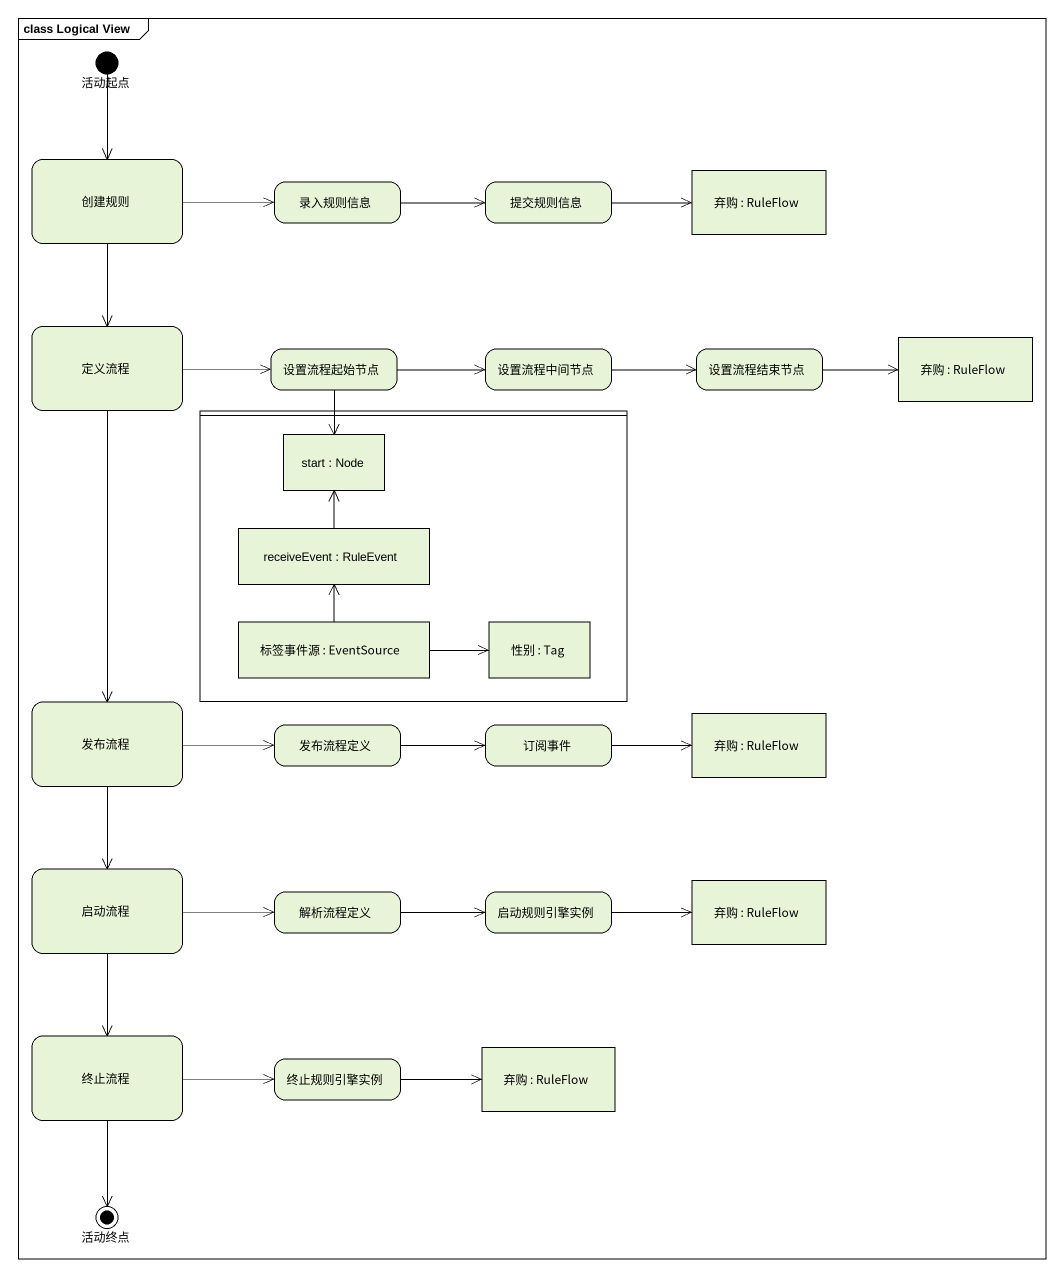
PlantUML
@startuml
mainframe class Logical View
hide empty description
state 活动起点 <<start>>
state 创建规则
state 录入规则信息
state 提交规则信息
state "弃购 : RuleFlow" as 弃购_RuleFlow <<object>>
state 定义流程
state 设置流程起始节点
state 设置流程中间节点
state 设置流程结束节点
state "弃购 : RuleFlow" as 弃购_RuleFlow_2 <<object>>
state " " as lane1 <<partition>> {
  state "start : Node" as start_Node <<object>>
  state "receiveEvent : RuleEvent" as receiveEvent_RuleEvent <<object>>
  state "标签事件源 : EventSource" as 标签事件源_EventSource <<object>>
  state "性别 : Tag" as 性别_Tag <<object>>
}
state 发布流程
state "弃购 : RuleFlow" as 弃购_RuleFlow_3 <<object>>
state 发布流程定义
state 订阅事件
state 启动流程
state 解析流程定义
state 启动规则引擎实例
state "弃购 : RuleFlow" as 弃购_RuleFlow_4 <<object>>
state 终止流程
state 终止规则引擎实例
state "弃购 : RuleFlow" as 弃购_RuleFlow_5 <<object>>
state 活动终点 <<end>>
活动起点 --> 创建规则
创建规则 -right-> 录入规则信息
创建规则 --> 定义流程
录入规则信息 -right-> 提交规则信息
提交规则信息 -right-> 弃购_RuleFlow
定义流程 -right-> 设置流程起始节点
定义流程 --> 发布流程
设置流程起始节点 -right-> 设置流程中间节点
设置流程起始节点 --> start_Node
设置流程中间节点 -right-> 设置流程结束节点
设置流程结束节点 -right-> 弃购_RuleFlow_2
receiveEvent_RuleEvent -up-> start_Node
标签事件源_EventSource -up-> receiveEvent_RuleEvent
标签事件源_EventSource -right-> 性别_Tag
发布流程 -right-> 发布流程定义
发布流程 --> 启动流程
发布流程定义 -right-> 订阅事件
订阅事件 -right-> 弃购_RuleFlow_3
启动流程 -right-> 解析流程定义
启动流程 --> 终止流程
解析流程定义 -right-> 启动规则引擎实例
启动规则引擎实例 -right-> 弃购_RuleFlow_4
终止流程 -right-> 终止规则引擎实例
终止流程 --> 活动终点
终止规则引擎实例 -right-> 弃购_RuleFlow_5
@enduml
